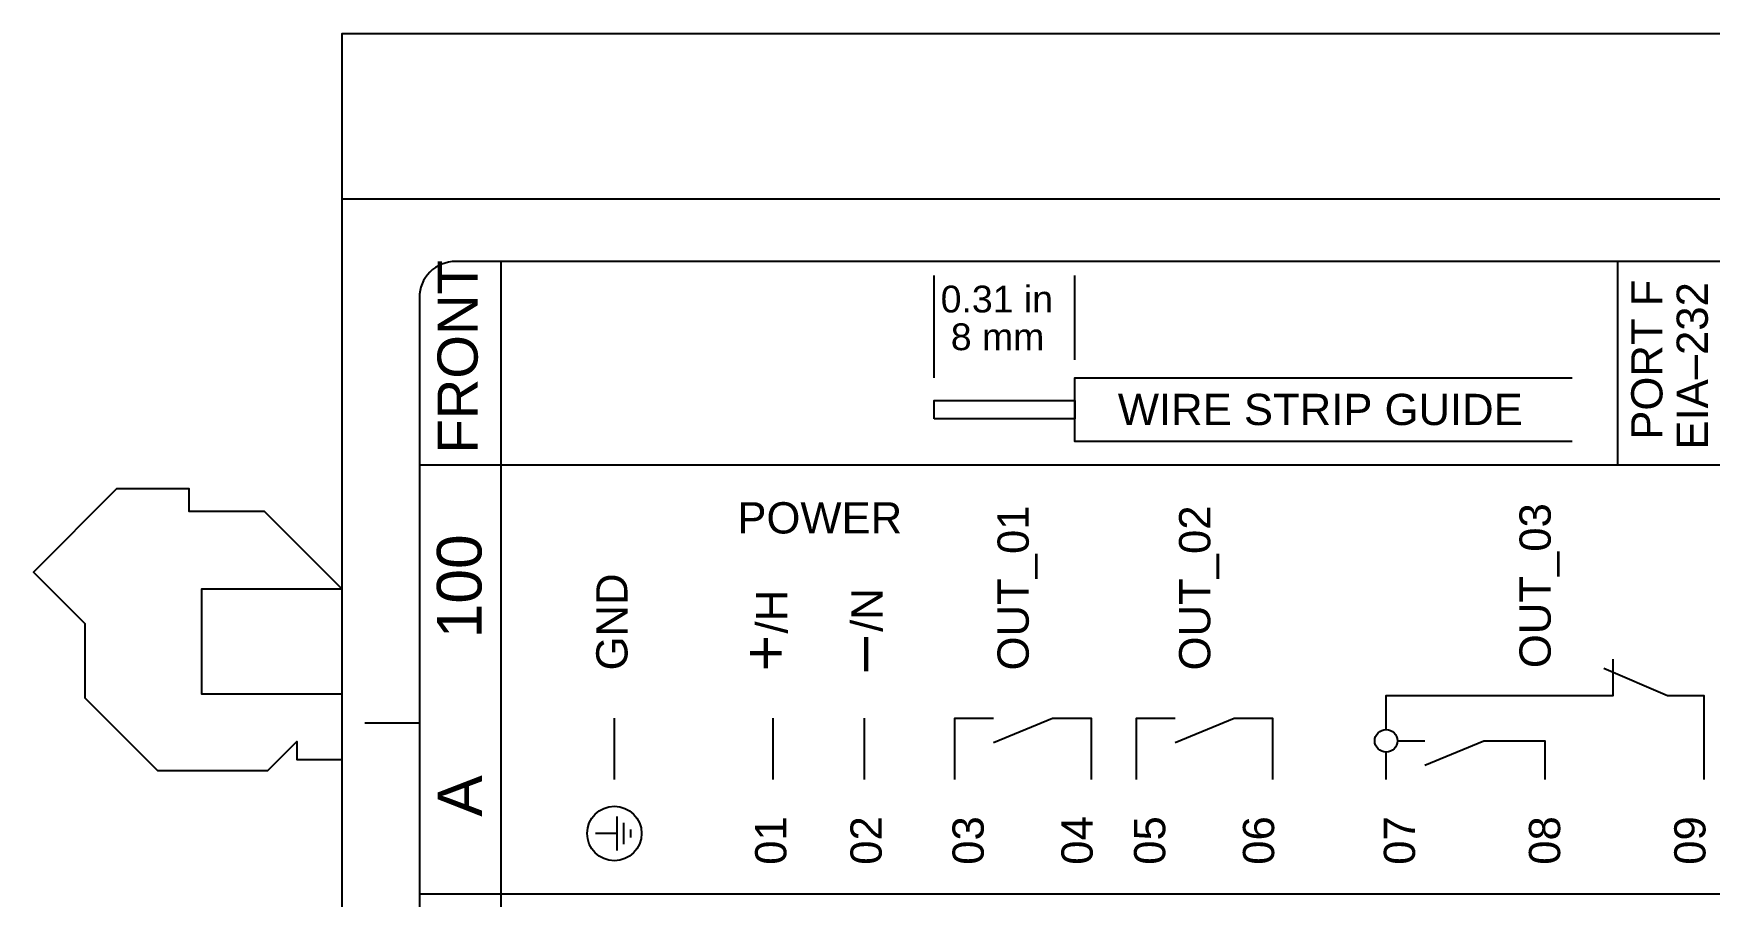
# Model space of a CAD drawing. Extents: x 0.5 to 35.5, y 0.5 to 23.5.
# Drawn here: x 21.264 to 24.956, y 11.563 to 13.463 of the extents above; entities that cross this region are included whole.
import ezdxf

# ---------------------------------------------------------------- set-up
doc = ezdxf.new("R2010")
doc.units = 0
doc.header["$MEASUREMENT"] = 0
doc.layers.add('6_00______DWG_', color=7, linetype='CONTINUOUS')
doc.styles.add('ARIAL', font='arial.ttf')

msp = doc.modelspace()

# ---------------------------------------------------------------- linework, layer by layer
at = {"layer": '6_00______DWG_'}
for points in [[(27.0385, 6.1794), (21.9438, 6.1794), (21.9438, 13.4629), (27.0385, 13.4629)], [(21.9438, 13.0987), (27.0385, 13.0987)], [(22.2936, 12.9612), (22.2936, 6.6362)], [(24.7537, 12.9611), (24.7537, 12.5128)], [(23.248, 12.7048), (23.248, 12.9304)], [(23.5579, 12.7448), (23.5579, 12.9304)], [(24.6537, 12.5648), (23.5579, 12.5648), (23.5579, 12.7048), (24.6537, 12.7048)], [(23.248, 12.6148), (23.248, 12.6548), (23.5579, 12.6548), (23.5579, 12.6148), (23.248, 12.6148)], [(25.9838, 12.5128), (22.1138, 12.5128)], [(21.9438, 12.2392), (21.7728, 12.4102), (21.6068, 12.4102), (21.6068, 12.4602), (21.4468, 12.4602), (21.2638, 12.2772), (21.3768, 12.1642), (21.3768, 12.0002), (21.5368, 11.8402), (21.7798, 11.8402), (21.8438, 11.9042), (21.8438, 11.8642), (21.9438, 11.8642)], [(21.9438, 12.2392), (21.6338, 12.2392), (21.6338, 12.0092), (21.9438, 12.0092)], [(24.2437, 11.9305), (24.2437, 12.0055), (24.7438, 12.0055), (24.7438, 12.0855)], [(24.7237, 12.0655), (24.8637, 12.0055), (24.9437, 12.0055), (24.9437, 11.8205)], [(22.1138, 11.9444), (21.9938, 11.9444)], [(22.5435, 11.8205), (22.5435, 11.9555)], [(22.5435, 11.8205), (22.5435, 11.9555)], [(22.8935, 11.8205), (22.8935, 11.9555)], [(23.0936, 11.9555), (23.0936, 11.8205)], [(23.2936, 11.8205), (23.2936, 11.9555), (23.3787, 11.9555)], [(23.3788, 11.9018), (23.5088, 11.9555), (23.5937, 11.9555), (23.5937, 11.8205)], [(23.6936, 11.8205), (23.6936, 11.9555), (23.7787, 11.9555)], [(23.7788, 11.9018), (23.9087, 11.9555), (23.9937, 11.9555), (23.9937, 11.8205)], [(24.2687, 11.9055), (24.3288, 11.9055)], [(24.3288, 11.8518), (24.4588, 11.9055), (24.5937, 11.9055), (24.5937, 11.8205)], [(24.2437, 11.8205), (24.2437, 11.8805)], [(22.5496, 11.6641), (22.5496, 11.7388)], [(22.5646, 11.6779), (22.5646, 11.7251)], [(22.5796, 11.6928), (22.5796, 11.7101)], [(22.5496, 11.7015), (22.5016, 11.7015)], [(25.9838, 11.5678), (22.1138, 11.5678)]]:
    msp.add_lwpolyline(points, dxfattribs=at)
msp.add_lwpolyline([(25.9037, 12.9611), (22.1938, 12.9611, 0.414214), (22.1138, 12.8811), (22.1138, 6.7162, 0.414212), (22.1938, 6.6362), (25.9037, 6.6362, 0.414211), (25.9837, 6.7162), (25.9837, 12.8811, 0.414219)], format="xyb", close=True, dxfattribs=at)
for centre, radius in [((24.2437, 11.9055), 0.025), ((22.5435, 11.7015), 0.06)]:
    msp.add_circle(centre, radius, dxfattribs=at)

# ---------------------------------------------------------------- texts
at = {"layer": '6_00______DWG_', "style": 'ARIAL'}
for s, height, p in [('FRONT', 0.0885, (22.2423, 12.5381)), ('PORT F', 0.06883, (24.8526, 12.5685)), ('EIA–232', 0.06883, (24.9526, 12.5467)), ('OUT_01', 0.06883, (23.4564, 12.0605)), ('OUT_02', 0.06883, (23.8564, 12.0605)), ('OUT_03', 0.06883, (24.6064, 12.0655)), ('100', 0.09833, (22.2508, 12.1311)), ('GND', 0.06883, (22.5724, 12.0605)), ('/H', 0.06883, (22.9247, 12.1418)), ('/N', 0.06883, (23.1347, 12.1454)), ('+', 0.0983, (22.9247, 12.0584)), ('–', 0.0983, (23.1347, 12.0582)), ('A', 0.0983, (22.2521, 11.7383)), ('01', 0.06883, (22.9224, 11.6326)), ('02', 0.06883, (23.1324, 11.6326)), ('03', 0.06883, (23.3572, 11.6326)), ('04', 0.06883, (23.5972, 11.6326)), ('05', 0.06883, (23.7572, 11.6326)), ('06', 0.06883, (23.9971, 11.6326)), ('07', 0.06883, (24.3075, 11.6326)), ('08', 0.06883, (24.6272, 11.6326)), ('09', 0.06883, (24.9474, 11.6326))]:
    msp.add_text(s, height=height, rotation=90, dxfattribs=at).set_placement(p)
for s, height, p in [('0.31 in', 0.059, (23.2624, 12.8488)), ('8 mm', 0.059, (23.2847, 12.7657)), ('WIRE STRIP GUIDE', 0.068833, (23.6527, 12.6008)), ('POWER', 0.06883, (22.8144, 12.3621))]:
    msp.add_text(s, height=height, dxfattribs=at).set_placement(p)

doc.saveas('drawing.dxf')
